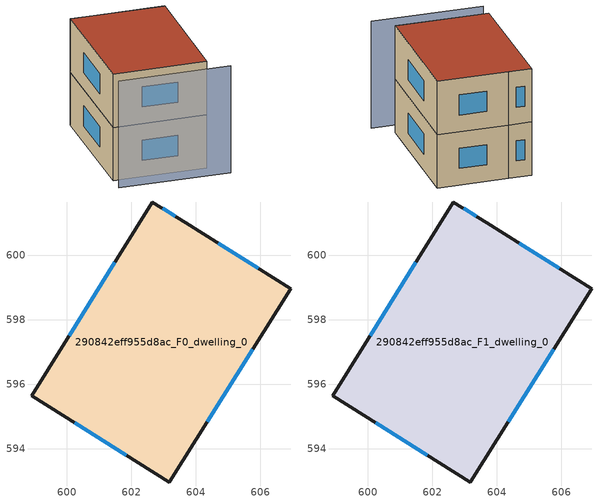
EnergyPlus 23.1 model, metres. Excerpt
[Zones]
290842eff955d8ac_F0_dwelling_0
 floor ground (EU_floor_Construction): 606.94,598.95 603.18,592.97 598.91,595.64 602.64,601.64 603.68,601 z0
 wall outside (EU_wall_Construction): 606.94,598.95 603.68,601 602.64,601.64 598.91,595.64 603.18,592.97 606.94,598.95 z0:3
 window (EU_Window_Construction): 605.93,599.59 604.7,600.36 / 604.35,594.83 605.77,597.09 / 600.24,594.81 601.85,593.8 / 601.48,599.77 600.07,597.51 / 603.36,601.2 602.97,601.44 z0.93:2.07
290842eff955d8ac_F1_dwelling_0
 floor to 290842eff955d8ac_F0_dwelling_0 (EU_floor_Construction): 606.94,598.95 603.18,592.97 598.91,595.64 602.64,601.64 603.68,601 z3
 wall outside (EU_wall_Construction): 606.94,598.95 603.68,601 602.64,601.64 598.91,595.64 603.18,592.97 606.94,598.95 z3:6
 window (EU_Window_Construction): 605.93,599.59 604.7,600.36 / 604.35,594.83 605.77,597.09 / 600.24,594.81 601.85,593.8 / 601.48,599.77 600.07,597.51 / 603.36,601.2 602.97,601.44 z3.93:5.07
 roof outside (EU_roof_Construction): 603.18,592.97 606.94,598.95 603.68,601 602.64,601.64 598.91,595.64 z6
shading: 598.43,594.87 603.55,591.69 z0:6
[Building]
EU S2 Campaign: North Axis=0; Terrain=City; Solar Distribution=FullExterior
[Site:Location]
Montreal-Trudeau.Intl.AP: Latitude=45.4667; Longitude=-73.75; Time Zone=-5; Elevation=36
[SizingPeriod:WeatherFileDays]
AnnualSizingPeriod: Begin Month=1; Begin Day of Month=1; End Month=12; End Day of Month=31; Day of Week for Start Day=Monday; Use Weather File Daylight Saving Period=No; Use Weather File Rain and Snow Indicators=No
[MATERIAL]
EU_InternalMass_Material: Roughness=MediumRough; Thickness=0.1; Conductivity=1; Density=1800; Specific Heat=900; Thermal Absorptance=0.9; Solar Absorptance=0.7; Visible Absorptance=0.7
[MATERIAL:NOMASS] Roughness=MediumRough; Thermal Absorptance=0.9; Solar Absorptance=0.7; Visible Absorptance=0.7
Name | Thermal Resistance
EU_wall_NoMass; EU_floor_NoMass | 1.51479
EU_roof_NoMass | 2.84114
[WINDOWMATERIAL:SIMPLEGLAZINGSYSTEM]
EU_Window_SimpleGlazing: UFactor=3.53504; Solar Heat Gain Coefficient=0.8; Visible Transmittance=0.8
[CONSTRUCTION]
EU_wall_Construction: EU_wall_NoMass
EU_roof_Construction: EU_roof_NoMass
EU_floor_Construction: EU_floor_NoMass
EU_Window_Construction: EU_Window_SimpleGlazing
EU_InternalMass_Construction: EU_InternalMass_Material
[ZONE] Type=1; Multiplier=1; Ceiling Height=autocalculate; Floor Area=autocalculate; Part of Total Floor Area=Yes
Name | Volume
290842eff955d8ac_F0_dwelling_0 | 107.197
290842eff955d8ac_F1_dwelling_0 | 107.196
[INTERNALMASS] Construction=EU_InternalMass_Construction; Surface Area=35.7319
Name | Zone or ZoneList
290842eff955d8ac_F0_dwelling_0_EU_InternalMass | 290842eff955d8ac_F0_dwelling_0
290842eff955d8ac_F1_dwelling_0_EU_InternalMass | 290842eff955d8ac_F1_dwelling_0
[OTHEREQUIPMENT] Fuel Type=Electricity; Design Level Calculation Method=Watts/Area; Power per Zone Floor Area=1; Fraction Latent=0; Fraction Radiant=0; Fraction Lost=0; Carbon Dioxide Generation Rate=0; EndUse Subcategory=EU_Step8_InternalGains
Name | Zone or ZoneList or Space or SpaceList | Schedule
EU_Step8_InternalGain_290842eff955d8ac_F0_dwelling_0_f000 | 290842eff955d8ac_F0_dwelling_0 | EU_Step8_GainSchedule_290842eff955d8ac_F0_dwelling_0_f000
EU_Step8_InternalGain_290842eff955d8ac_F1_dwelling_0_f000 | 290842eff955d8ac_F1_dwelling_0 | EU_Step8_GainSchedule_290842eff955d8ac_F1_dwelling_0_f000
[ZONEVENTILATION:DESIGNFLOWRATE] Schedule=EU_AlwaysOn; Design Flow Rate Calculation Method=AirChanges/Hour; Air Changes per Hour=0.775154; Ventilation Type=Natural; Fan Pressure Rise=0; Fan Total Efficiency=1; Constant Term Coefficient=1; Temperature Term Coefficient=0; Velocity Term Coefficient=0; Velocity Squared Term Coefficient=0; Minimum Indoor Temperature=-100; Maximum Indoor Temperature=100; Delta Temperature=-100; Minimum Outdoor Temperature=-100; Maximum Outdoor Temperature=100; Maximum Wind Speed=40
Name | Zone or ZoneList or Space or SpaceList
EU_ConstantAir_290842eff955d8ac_F0_dwelling_0 | 290842eff955d8ac_F0_dwelling_0
EU_ConstantAir_290842eff955d8ac_F1_dwelling_0 | 290842eff955d8ac_F1_dwelling_0
[HVACTEMPLATE:THERMOSTAT] Constant Heating Setpoint=20; Constant Cooling Setpoint=50
EU_HeatOnly_290842eff955d8ac_F0_dwelling_0; EU_HeatOnly_290842eff955d8ac_F1_dwelling_0
[HVACTEMPLATE:ZONE:IDEALLOADSAIRSYSTEM] System Availability Schedule=EU_AlwaysOn; Maximum Heating Supply Air Temperature=50; Minimum Cooling Supply Air Temperature=13; Maximum Heating Supply Air Humidity Ratio=0.0156; Minimum Cooling Supply Air Humidity Ratio=0.0077; Heating Limit=NoLimit; Cooling Limit=NoLimit; Heating Availability Schedule=EU_AlwaysOn; Cooling Availability Schedule=EU_CoolingOff; Dehumidification Control Type=ConstantSensibleHeatRatio; Cooling Sensible Heat Ratio=0.7; Dehumidification Setpoint=60; Humidification Control Type=None; Humidification Setpoint=30; Outdoor Air Method=None; Outdoor Air Flow Rate per Person=0.00944; Outdoor Air Flow Rate per Zone Floor Area=0; Outdoor Air Flow Rate per Zone=0; Demand Controlled Ventilation Type=None; Outdoor Air Economizer Type=NoEconomizer; Heat Recovery Type=None; Sensible Heat Recovery Effectiveness=0.7; Latent Heat Recovery Effectiveness=0.65
Name | Template Thermostat
290842eff955d8ac_F0_dwelling_0 | EU_HeatOnly_290842eff955d8ac_F0_dwelling_0
290842eff955d8ac_F1_dwelling_0 | EU_HeatOnly_290842eff955d8ac_F1_dwelling_0
[SIZING:ZONE] Zone Cooling Design Supply Air Temperature Input Method=SupplyAirTemperature; Zone Cooling Design Supply Air Temperature=13; Zone Heating Design Supply Air Temperature Input Method=SupplyAirTemperature; Zone Heating Design Supply Air Temperature=50; Zone Cooling Design Supply Air Humidity Ratio=0.008; Zone Heating Design Supply Air Humidity Ratio=0.008; Cooling Design Air Flow Method=DesignDay; Cooling Design Air Flow Rate=0; Cooling Minimum Air Flow per Zone Floor Area=0.000762; Cooling Minimum Air Flow=0; Cooling Minimum Air Flow Fraction=0.2; Heating Design Air Flow Method=DesignDay; Heating Design Air Flow Rate=0; Heating Maximum Air Flow per Zone Floor Area=0.002032; Heating Maximum Air Flow=0.141576; Heating Maximum Air Flow Fraction=0.3; Account for Dedicated Outdoor Air System=No; Dedicated Outdoor Air System Control Strategy=NeutralSupplyAir; Dedicated Outdoor Air Low Setpoint Temperature for Design=autosize; Dedicated Outdoor Air High Setpoint Temperature for Design=autosize; Zone Load Sizing Method=Sensible Load Only No Latent Load; Zone Latent Cooling Design Supply Air Humidity Ratio Input Method=HumidityRatioDifference; Zone Cooling Design Supply Air Humidity Ratio Difference=0.005; Zone Latent Heating Design Supply Air Humidity Ratio Input Method=HumidityRatioDifference; Zone Humidification Design Supply Air Humidity Ratio Difference=0.005
290842eff955d8ac_F0_dwelling_0; 290842eff955d8ac_F1_dwelling_0
[SCHEDULE:CONSTANT]
Name | Hourly Value
EU_AlwaysOn | 1
EU_CoolingOff | 0
[SCHEDULE:FILE] Column Number=1; Rows to Skip at Top=0; Number of Hours of Data=8760; Column Separator=Comma; Interpolate to Timestep=No; Minutes per Item=60; Adjust Schedule for Daylight Savings=Yes
Name | File
EU_Step8_GainSchedule_290842eff955d8ac_F0_dwelling_0_f000 | ../../schedules/290842eff955d8ac/290842eff955d8ac_F0_dwelling_0_f000_gain.csv
EU_Step8_GainSchedule_290842eff955d8ac_F1_dwelling_0_f000 | ../../schedules/290842eff955d8ac/290842eff955d8ac_F1_dwelling_0_f000_gain.csv
